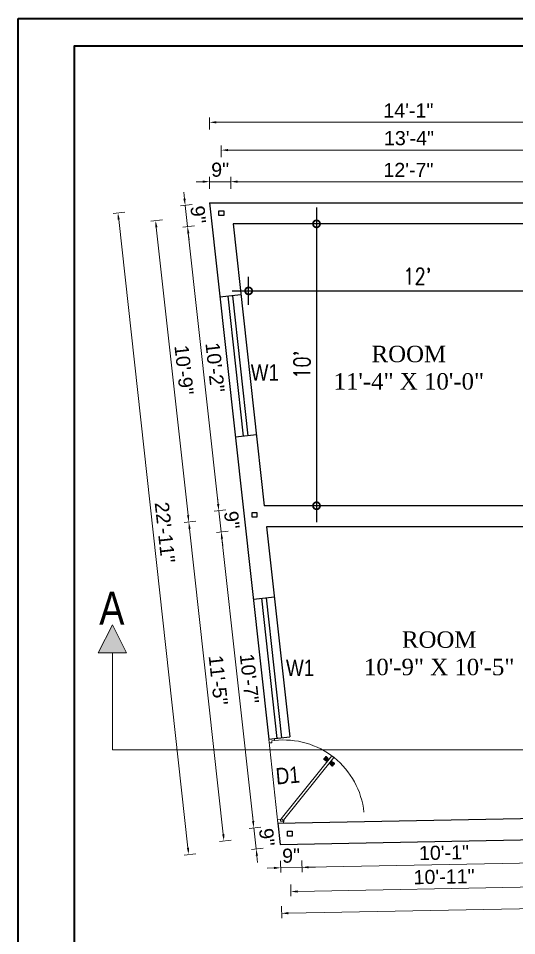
# Model space of a CAD drawing. Header units: inches. Extents: x 392906 to 410488, y -52747 to -40742.
# Drawn here: x 398538.1 to 398750.4, y -52386.6 to -51996.1 of the extents above; entities that cross this region are included whole.
import ezdxf

# ---------------------------------------------------------------- set-up
doc = ezdxf.new("R2010")
doc.units = ezdxf.units.IN
doc.header["$LTSCALE"] = 2
doc.header["$MEASUREMENT"] = 0
doc.header["$PDMODE"] = 34
doc.layers.get('0').update_dxf_attribs({"linetype": 'CONTINUOUS'})
doc.layers.get('DEFPOINTS').update_dxf_attribs({"color": 141, "linetype": 'CONTINUOUS'})
for name, color, linetype, lineweight in [('DOOR & WIN', 1, 'CONTINUOUS', 25), ('PUERTAS', 7, 'CONTINUOUS', 9), ('steps', 253, 'CONTINUOUS', 20)]:
    doc.layers.add(name, color=color, linetype=linetype, lineweight=lineweight)
doc.layers.add('Normal Wall', color=7, linetype='CONTINUOUS', lineweight=35, true_color=0xffaf89)
doc.styles.add('Lettring Text', font='arial.ttf')
doc.styles.add('ROMANS', font='Romans.shx', dxfattribs={"width": 0.8})
doc.styles.get("Standard").update_dxf_attribs({"font": 'ARIALN.TTF'})
doc.dimstyles.new('8 SCALE', dxfattribs={"dimscale": 0, "dimtxt": 7, "dimasz": 6, "dimexe": 6, "dimexo": 2, "dimgap": 2, "dimtad": 1, "dimdec": 0, "dimzin": 0, "dimdsep": 46, "dimlunit": 4, "dimtxsty": 'ROMANS', "dimblk": 'DOTSMALL', "dimcen": 0, "dimdle": 7, "dimclrd": 8, "dimclre": 8, "dimclrt": 3, "dimadec": 0, "dimazin": 0, "dimtfac": 1, "dimtdec": 0, "dimtofl": 0, "dimtmove": 2, "dimatfit": 3, "dimfxl": 6, "dimfxlon": 1, "dimtolj": 1, "dimtzin": 0, "dimarcsym": 0})
doc.dimstyles.new('Copy of Standard', dxfattribs={"dimtxt": 6, "dimasz": 2.875, "dimexe": 2, "dimexo": 4, "dimgap": 2, "dimtad": 1, "dimdec": 0, "dimrnd": 1, "dimzin": 0, "dimdsep": 46, "dimlunit": 4, "dimtxsty": 'Lettring Text', "dimcen": 0.1, "dimclrd": 7, "dimclre": 7, "dimclrt": 7, "dimazin": 0, "dimtfac": 0.645, "dimtdec": 0, "dimtmove": 1, "dimatfit": 0, "dimfxl": 3, "dimfxlon": 1, "dimtfillclr": 256, "dimtolj": 1, "dimtzin": 0, "dimlwd": -1, "dimlwe": -1, "dimarcsym": 2})

# ---------------------------------------------------------------- blocks, each defined once
blk = doc.blocks.new('3ft')
at = {"layer": 'PUERTAS', "color": 6}
for p, q in [((1.01, 2.52), (25.23, 26.74)), ((26.05, 25.92), (1.77, 1.64)), ((26.05, 25.92), (25.23, 26.74)), ((0, 2.4), (0, 0)), ((0.72, 2.4), (0, 2.4)), ((1.6, 0), (0, 0)), ((0.72, 1.52), (0.72, 2.44)), ((0.8, 1.52), (0.72, 1.52)), ((0.8, 1.52), (0.8, 2.41)), ((0.8, 1.2), (0.8, 1.52)), ((1.6, 1.2), (0.8, 1.2)), ((1.57, 1.84), (0.94, 2.47)), ((1.63, 1.89), (0.97, 2.55)), ((1.63, 1.89), (1.57, 1.84)), ((1.77, 1.64), (1.57, 1.84)), ((1.6, 0), (1.6, 1.2)), ((34.4, 0), (34.4, 1.2)), ((34.4, 1.2), (35.2, 1.2)), ((34.4, 0), (36, 0)), ((35.2, 1.2), (35.2, 2.4)), ((35.2, 2.4), (36, 2.4)), ((36, 0), (36, 2.4))]:
    blk.add_line(p, q, dxfattribs=at)
at = {"layer": 'PUERTAS', "color": 8}
for p, q in [((22.57, 24.94), (21.65, 25.68)), ((22.63, 24.99), (21.69, 25.75)), ((22.74, 25.1), (21.84, 25.9)), ((22.13, 26.28), (21.98, 26.13)), ((22.88, 25.24), (22.01, 26.06)), ((22.13, 26.28), (22.27, 26.42)), ((22.29, 26.41), (22.27, 26.42)), ((23.16, 25.52), (22.34, 26.39)), ((23.3, 25.66), (22.5, 26.56)), ((23.41, 25.77), (22.65, 26.71)), ((22.69, 24.32), (23.02, 24.83)), ((23.46, 25.83), (22.72, 26.75)), ((22.95, 24.96), (22.84, 25.07)), ((22.98, 24.99), (22.86, 25.1)), ((23.03, 25.04), (22.91, 25.15)), ((22.91, 24.53), (23.1, 24.91)), ((23.11, 25.12), (22.99, 25.23)), ((23.13, 24.76), (23.18, 24.99)), ((23.28, 25.3), (23.17, 25.41)), ((23.36, 25.37), (23.25, 25.49)), ((23.31, 24.94), (23.28, 25.08)), ((23.41, 25.43), (23.3, 25.54)), ((23.46, 25.09), (23.32, 25.13)), ((23.44, 25.45), (23.33, 25.56)), ((23.64, 25.27), (23.41, 25.22)), ((23.87, 25.49), (23.49, 25.3)), ((24.08, 25.71), (23.57, 25.38)), ((23.63, 23.38), (24.14, 23.72)), ((23.84, 23.6), (24.22, 23.79)), ((24.07, 23.82), (24.3, 23.88)), ((24.25, 24), (24.39, 23.97)), ((24.27, 23.64), (24.38, 23.53)), ((24.3, 23.67), (24.41, 23.56)), ((24.35, 23.72), (24.46, 23.61)), ((24.4, 24.15), (24.43, 24.01)), ((24.41, 23.43), (25.2, 22.53)), ((24.43, 23.8), (24.54, 23.69)), ((24.58, 24.33), (24.52, 24.1)), ((24.55, 23.57), (25.37, 22.7)), ((24.6, 23.97), (24.72, 23.86)), ((24.8, 24.56), (24.61, 24.18)), ((25.02, 24.77), (24.68, 24.26)), ((24.68, 24.05), (24.79, 23.94)), ((24.73, 24.1), (24.85, 23.99)), ((24.76, 24.13), (24.87, 24.02)), ((24.83, 23.85), (25.7, 23.03)), ((24.97, 23.99), (25.87, 23.2)), ((25.08, 24.1), (26.02, 23.34)), ((25.14, 24.15), (26.06, 23.41)), ((24.25, 23.26), (24.99, 22.34)), ((24.3, 23.32), (25.06, 22.38)), ((25.58, 22.82), (25.43, 22.67)), ((25.58, 22.82), (25.73, 22.97)), ((25.72, 22.98), (25.73, 22.97)), ((0, 0), (36, 0))]:
    blk.add_line(p, q, dxfattribs=at)
at = {"layer": 'PUERTAS', "color": 1}
for p, q in [((21.67, 25.73), (22.17, 26.23)), ((22.49, 24.95), (21.67, 25.61)), ((21.7, 25.82), (22.14, 26.26)), ((21.73, 25.79), (21.7, 25.82)), ((22.58, 26.7), (22.14, 26.26)), ((22.67, 26.73), (22.17, 26.23)), ((22.61, 26.67), (22.58, 26.7)), ((22.6, 24.96), (23.02, 25.38)), ((22.61, 24.25), (22.92, 24.72)), ((22.62, 24.13), (22.61, 24.14)), ((22.7, 25.07), (22.71, 25.06)), ((23.45, 25.91), (22.79, 26.73)), ((22.82, 25.06), (23.08, 25.32)), ((22.94, 24.95), (22.83, 25.07)), ((22.92, 24.72), (22.92, 24.72)), ((22.93, 24.94), (23.19, 25.21)), ((22.93, 24.84), (22.93, 24.83)), ((23.44, 25.81), (23.02, 25.38)), ((23.34, 25.58), (23.08, 25.32)), ((23.46, 25.47), (23.19, 25.21)), ((23.33, 25.7), (23.34, 25.69)), ((23.45, 25.46), (23.33, 25.57)), ((23.56, 23.3), (24.03, 23.61)), ((23.57, 25.47), (23.57, 25.47)), ((24.15, 25.79), (23.68, 25.48)), ((23.68, 25.48), (23.68, 25.48)), ((24.03, 23.61), (24.03, 23.62)), ((24.14, 23.62), (24.14, 23.62)), ((24.25, 23.62), (24.51, 23.89)), ((24.27, 25.78), (24.26, 25.79)), ((24.26, 23.29), (24.69, 23.71)), ((24.26, 23.63), (24.37, 23.52)), ((24.37, 23.52), (24.63, 23.77)), ((24.78, 24.15), (24.51, 23.89)), ((24.89, 24.03), (24.63, 23.77)), ((25.11, 24.14), (24.69, 23.71)), ((24.77, 24.14), (24.88, 24.03)), ((24.79, 24.38), (24.78, 24.37)), ((24.78, 24.26), (24.78, 24.26)), ((25.1, 24.84), (24.79, 24.38)), ((25, 24.03), (25, 24.03)), ((25.09, 24.96), (25.1, 24.95)), ((25.22, 24.14), (26.03, 23.48)), ((23.44, 23.31), (23.45, 23.3)), ((24.26, 23.18), (24.92, 22.37)), ((24.37, 23.4), (24.37, 23.4)), ((25.04, 22.36), (25.54, 22.86)), ((25.1, 22.42), (25.13, 22.39)), ((25.13, 22.39), (25.57, 22.83)), ((26.04, 23.37), (25.54, 22.86)), ((26.01, 23.27), (25.57, 22.83)), ((25.98, 23.3), (26.01, 23.27))]:
    blk.add_line(p, q, dxfattribs=at)
at = {"layer": 'PUERTAS', "color": 2}
for p, q in [((21.99, 26.11), (21.98, 26.13)), ((25.42, 22.68), (25.43, 22.67))]:
    blk.add_line(p, q, dxfattribs=at)
at = {"layer": 'PUERTAS', "color": 6}
for radius in [0.155, 0.0752]:
    blk.add_circle((0.82, 2.56), radius, dxfattribs=at)
blk.add_arc((0.82, 2.56), 34.38, 359.7285, 90.0333, dxfattribs=at)
at = {"layer": 'PUERTAS', "color": 1}
for centre, start, end in [((22.54, 25.01), 231.0764, 315), ((22.67, 24.2), 135, 225), ((22.73, 26.68), 38.9236, 135), ((22.77, 25.12), 225, 315), ((22.99, 24.89), 135, 219.7428), ((22.87, 24.78), 315, 39.7428), ((23.28, 25.63), 315, 45), ((23.39, 25.86), 315, 38.9236), ((23.51, 25.41), 50.2572, 135), ((23.62, 25.53), 230.2572, 315), ((24.09, 23.56), 50.2572, 135), ((24.2, 23.68), 230.2572, 315), ((24.2, 25.73), 45, 135), ((24.42, 23.46), 135, 225), ((24.84, 24.31), 135, 219.7428), ((24.72, 24.21), 315, 39.7428), ((24.94, 23.98), 45, 135), ((25.04, 24.89), 315, 45), ((25.17, 24.08), 51.0764, 135), ((25.98, 23.42), 315, 51.0764), ((23.51, 23.36), 225, 315), ((24.32, 23.23), 135, 218.9236), ((24.98, 22.42), 218.9236, 315)]:
    blk.add_arc(centre, 0.08, start, end, dxfattribs=at)
blk = doc.blocks.new('*U199')
at = {"color": 3, "xscale": -1}
blk.add_blockref('3ft', (42, 0), dxfattribs=at)
blk = doc.blocks.new('*D1291')
at = {"layer": 'DEFPOINTS', "color": 0, "ltscale": 0.5, "transparency": 16777216}
for p in [(398619.55, -52074.62), (398610.18, -52084.76), (398620.55, -52083.62)]:
    blk.add_point(p, dxfattribs=at)
at = {"layer": 'steps', "color": 7, "ltscale": 0.5, "transparency": 16777216}
for p, q in [((398608.87, -52072.91), (398608.56, -52070.05)), ((398612.17, -52075.43), (398607.2, -52075.98)), ((398609.19, -52075.76), (398610.18, -52084.76)), ((398613.16, -52084.43), (398608.19, -52084.98)), ((398610.5, -52087.62), (398610.81, -52090.48))]:
    blk.add_line(p, q, dxfattribs=at)
for points in [[(398609.35, -52072.85), (398608.4, -52072.96), (398609.19, -52075.76)], [(398610.97, -52087.57), (398610.02, -52087.67), (398610.18, -52084.76)]]:
    blk.add_solid(points, dxfattribs=at)
at = {"layer": 'steps', "color": 7, "ltscale": 0.5, "transparency": 16777216, "insert": (398614.72, -52079.71), "char_height": 6, "attachment_point": 5, "rotation": 276.296, "style": 'Lettring Text'}
blk.add_mtext('\\A1;9"', dxfattribs=at)
blk = doc.blocks.new('*D1292')
at = {"layer": 'DEFPOINTS', "color": 0, "ltscale": 0.5, "transparency": 16777216}
for p in [(398620.55, -52083.62), (398642.84, -52203.62), (398623.53, -52205.75)]:
    blk.add_point(p, dxfattribs=at)
at = {"layer": 'steps', "color": 7, "ltscale": 0.5, "transparency": 16777216}
for p, q in [((398613.16, -52084.43), (398608.19, -52084.98)), ((398610.5, -52087.62), (398623.22, -52202.89)), ((398626.51, -52205.42), (398621.54, -52205.97))]:
    blk.add_line(p, q, dxfattribs=at)
for points in [[(398610.97, -52087.57), (398610.02, -52087.67), (398610.18, -52084.76)], [(398623.69, -52202.84), (398622.74, -52202.94), (398623.53, -52205.75)]]:
    blk.add_solid(points, dxfattribs=at)
at = {"layer": 'steps', "color": 7, "ltscale": 0.5, "transparency": 16777216, "insert": (398621.89, -52144.7), "char_height": 6, "attachment_point": 5, "rotation": 276.296, "style": 'Lettring Text'}
blk.add_mtext('\\A1;10\'-2"', dxfattribs=at)
blk = doc.blocks.new('*D1293')
at = {"layer": 'DEFPOINTS', "color": 0, "ltscale": 0.5, "transparency": 16777216}
for p in [(398642.84, -52203.62), (398624.52, -52214.75), (398643.83, -52212.62)]:
    blk.add_point(p, dxfattribs=at)
at = {"layer": 'steps', "color": 7, "ltscale": 0.5, "transparency": 16777216}
for p, q in [((398623.22, -52202.89), (398622.9, -52200.03)), ((398626.51, -52205.42), (398621.54, -52205.97)), ((398623.53, -52205.75), (398624.52, -52214.75)), ((398627.51, -52214.42), (398622.54, -52214.97)), ((398624.84, -52217.61), (398625.15, -52220.47))]:
    blk.add_line(p, q, dxfattribs=at)
for points in [[(398623.69, -52202.84), (398622.74, -52202.94), (398623.53, -52205.75)], [(398625.32, -52217.56), (398624.36, -52217.66), (398624.52, -52214.75)]]:
    blk.add_solid(points, dxfattribs=at)
at = {"layer": 'steps', "color": 7, "ltscale": 0.5, "transparency": 16777216, "insert": (398629.06, -52209.69), "char_height": 6, "attachment_point": 5, "rotation": 276.296, "style": 'Lettring Text'}
blk.add_mtext('\\A1;9"', dxfattribs=at)
blk = doc.blocks.new('*D1294')
at = {"layer": 'DEFPOINTS', "color": 0, "ltscale": 0.5, "transparency": 16777216}
for p in [(398643.83, -52212.62), (398657.74, -52338.63), (398638.43, -52340.76)]:
    blk.add_point(p, dxfattribs=at)
at = {"layer": 'steps', "color": 7, "ltscale": 0.5, "transparency": 16777216}
for p, q in [((398627.51, -52214.42), (398622.54, -52214.97)), ((398624.84, -52217.61), (398638.11, -52337.9)), ((398641.41, -52340.43), (398636.44, -52340.98))]:
    blk.add_line(p, q, dxfattribs=at)
for points in [[(398625.32, -52217.56), (398624.36, -52217.66), (398624.52, -52214.75)], [(398638.59, -52337.85), (398637.64, -52337.96), (398638.43, -52340.76)]]:
    blk.add_solid(points, dxfattribs=at)
at = {"layer": 'steps', "color": 7, "ltscale": 0.5, "transparency": 16777216, "insert": (398636.51, -52277.2), "char_height": 6, "attachment_point": 5, "rotation": 276.296, "style": 'Lettring Text'}
blk.add_mtext('\\A1;10\'-7"', dxfattribs=at)
blk = doc.blocks.new('*D1295')
at = {"layer": 'DEFPOINTS', "color": 0, "ltscale": 0.5, "transparency": 16777216}
for p in [(398657.74, -52338.63), (398658.73, -52347.61), (398639.42, -52349.74)]:
    blk.add_point(p, dxfattribs=at)
at = {"layer": 'steps', "color": 7, "ltscale": 0.5, "transparency": 16777216}
for p, q in [((398638.11, -52337.9), (398637.8, -52335.05)), ((398641.41, -52340.43), (398636.44, -52340.98)), ((398638.43, -52340.76), (398639.42, -52349.74)), ((398642.4, -52349.41), (398637.43, -52349.96)), ((398639.73, -52352.6), (398640.05, -52355.46))]:
    blk.add_line(p, q, dxfattribs=at)
for points in [[(398638.59, -52337.85), (398637.64, -52337.96), (398638.43, -52340.76)], [(398640.21, -52352.55), (398639.26, -52352.65), (398639.42, -52349.74)]]:
    blk.add_solid(points, dxfattribs=at)
at = {"layer": 'steps', "color": 7, "ltscale": 0.5, "transparency": 16777216, "insert": (398643.96, -52344.7), "char_height": 6, "attachment_point": 5, "rotation": 276.296, "style": 'Lettring Text'}
blk.add_mtext('\\A1;9"', dxfattribs=at)
blk = doc.blocks.new('*D1269')
at = {"layer": 'DEFPOINTS', "color": 0, "ltscale": 0.5, "transparency": 16777216}
for p in [(398624.58, -52079.12), (398638.74, -52207.44), (398610.73, -52210.53)]:
    blk.add_point(p, dxfattribs=at)
at = {"layer": 'steps', "color": 7, "ltscale": 0.5, "transparency": 16777216}
for p, q in [((398599.56, -52081.88), (398594.59, -52082.43)), ((398596.89, -52085.07), (398610.42, -52207.67)), ((398613.72, -52210.2), (398608.75, -52210.75))]:
    blk.add_line(p, q, dxfattribs=at)
for points in [[(398597.37, -52085.01), (398596.42, -52085.12), (398596.58, -52082.21)], [(398610.89, -52207.62), (398609.94, -52207.73), (398610.73, -52210.53)]]:
    blk.add_solid(points, dxfattribs=at)
at = {"layer": 'steps', "color": 7, "ltscale": 0.5, "transparency": 16777216, "insert": (398608.69, -52145.81), "char_height": 6, "attachment_point": 5, "rotation": 276.296, "style": 'Lettring Text'}
blk.add_mtext('\\A1;10\'-9"', dxfattribs=at)
blk = doc.blocks.new('*D1270')
at = {"layer": 'DEFPOINTS', "color": 0, "ltscale": 0.5, "transparency": 16777216}
for p in [(398638.74, -52207.44), (398653.72, -52343.21), (398625.71, -52346.3)]:
    blk.add_point(p, dxfattribs=at)
at = {"layer": 'steps', "color": 7, "ltscale": 0.5, "transparency": 16777216}
for p, q in [((398613.72, -52210.2), (398608.75, -52210.75)), ((398611.05, -52213.39), (398625.4, -52343.44)), ((398628.7, -52345.97), (398623.73, -52346.52))]:
    blk.add_line(p, q, dxfattribs=at)
for points in [[(398611.53, -52213.34), (398610.57, -52213.44), (398610.73, -52210.53)], [(398625.87, -52343.39), (398624.92, -52343.49), (398625.71, -52346.3)]]:
    blk.add_solid(points, dxfattribs=at)
at = {"layer": 'steps', "color": 7, "ltscale": 0.5, "transparency": 16777216, "insert": (398623.26, -52277.86), "char_height": 6, "attachment_point": 5, "rotation": 276.296, "style": 'Lettring Text'}
blk.add_mtext('\\A1;11\'-5"', dxfattribs=at)
blk = doc.blocks.new('*D1271')
at = {"layer": 'DEFPOINTS', "color": 0, "ltscale": 0.5, "transparency": 16777216}
for p in [(398619.55, -52074.62), (398649.69, -52347.79), (398610.67, -52352.09)]:
    blk.add_point(p, dxfattribs=at)
at = {"layer": 'steps', "color": 7, "ltscale": 0.5, "transparency": 16777216}
for p, q in [((398583.51, -52078.6), (398578.54, -52079.14)), ((398580.85, -52081.78), (398610.35, -52349.24)), ((398613.65, -52351.76), (398608.68, -52352.31))]:
    blk.add_line(p, q, dxfattribs=at)
for points in [[(398581.32, -52081.73), (398580.37, -52081.84), (398580.53, -52078.92)], [(398610.83, -52349.18), (398609.88, -52349.29), (398610.67, -52352.09)]]:
    blk.add_solid(points, dxfattribs=at)
at = {"layer": 'steps', "color": 7, "ltscale": 0.5, "transparency": 16777216, "insert": (398600.58, -52214.96), "char_height": 6, "attachment_point": 5, "rotation": 276.296, "style": 'Lettring Text'}
blk.add_mtext('\\A1;22\'-11"', dxfattribs=at)
blk = doc.blocks.new('*D1272')
at = {"layer": 'DEFPOINTS', "color": 0, "ltscale": 0.5, "transparency": 16777216}
for p in [(398649.69, -52347.79), (398658.73, -52347.61), (398658.92, -52357.57)]:
    blk.add_point(p, dxfattribs=at)
at = {"layer": 'steps', "color": 7, "ltscale": 0.5, "transparency": 16777216}
for p, q in [((398649.83, -52354.75), (398649.93, -52359.75)), ((398658.86, -52354.57), (398658.96, -52359.57)), ((398647.01, -52357.8), (398644.14, -52357.86)), ((398649.89, -52357.75), (398658.92, -52357.57)), ((398661.8, -52357.51), (398664.67, -52357.46))]:
    blk.add_line(p, q, dxfattribs=at)
for points in [[(398647, -52357.32), (398647.02, -52358.28), (398649.89, -52357.75)], [(398661.79, -52357.04), (398661.81, -52357.99), (398658.92, -52357.57)]]:
    blk.add_solid(points, dxfattribs=at)
at = {"layer": 'steps', "color": 7, "ltscale": 0.5, "transparency": 16777216, "insert": (398654.31, -52352.6), "char_height": 6, "attachment_point": 5, "rotation": 1.1097, "style": 'Lettring Text'}
blk.add_mtext('\\A1;9"', dxfattribs=at)
blk = doc.blocks.new('*D1285')
at = {"layer": 'DEFPOINTS', "color": 0, "ltscale": 0.5, "transparency": 16777216}
for p in [(398658.73, -52347.61), (398779.94, -52345.27), (398780.13, -52355.22)]:
    blk.add_point(p, dxfattribs=at)
at = {"layer": 'steps', "color": 7, "ltscale": 0.5, "transparency": 16777216}
for p, q in [((398780.07, -52352.22), (398780.17, -52357.22)), ((398658.86, -52354.57), (398658.96, -52359.57)), ((398661.8, -52357.51), (398777.26, -52355.28))]:
    blk.add_line(p, q, dxfattribs=at)
for points in [[(398777.25, -52354.8), (398777.27, -52355.76), (398780.13, -52355.22)], [(398661.79, -52357.04), (398661.81, -52357.99), (398658.92, -52357.57)]]:
    blk.add_solid(points, dxfattribs=at)
at = {"layer": 'steps', "color": 7, "ltscale": 0.5, "transparency": 16777216, "insert": (398719.43, -52351.33), "char_height": 6, "attachment_point": 5, "rotation": 1.1097, "style": 'Lettring Text'}
blk.add_mtext('\\A1;10\'-1"', dxfattribs=at)
blk = doc.blocks.new('*D1301')
at = {"layer": 'DEFPOINTS', "color": 0, "ltscale": 0.5, "transparency": 16777216}
for p in [(398653.72, -52343.21), (398784.44, -52340.68), (398784.92, -52365.36)]:
    blk.add_point(p, dxfattribs=at)
at = {"layer": 'steps', "color": 7, "ltscale": 0.5, "transparency": 16777216}
for p, q in [((398784.86, -52362.36), (398784.95, -52367.36)), ((398654.14, -52364.89), (398654.23, -52369.89)), ((398657.07, -52367.84), (398782.04, -52365.41))]:
    blk.add_line(p, q, dxfattribs=at)
for points in [[(398657.06, -52367.36), (398657.08, -52368.31), (398654.19, -52367.89)], [(398782.03, -52364.94), (398782.05, -52365.89), (398784.92, -52365.36)]]:
    blk.add_solid(points, dxfattribs=at)
at = {"layer": 'steps', "color": 7, "ltscale": 0.5, "transparency": 16777216, "insert": (398719.46, -52361.56), "char_height": 6, "attachment_point": 5, "rotation": 1.1097, "style": 'Lettring Text'}
blk.add_mtext('\\A1;10\'-11"', dxfattribs=at)
blk = doc.blocks.new('*D1304')
at = {"layer": 'DEFPOINTS', "color": 0, "ltscale": 0.5, "transparency": 16777216}
for p in [(399010.94, -52340.79), (398649.69, -52347.79), (399011.51, -52370.13)]:
    blk.add_point(p, dxfattribs=at)
at = {"layer": 'steps', "color": 7, "ltscale": 0.5, "transparency": 16777216}
for p, q in [((399011.45, -52367.13), (399011.55, -52372.13)), ((398653.14, -52377.07), (399008.63, -52370.19)), ((398650.2, -52374.13), (398650.3, -52379.13))]:
    blk.add_line(p, q, dxfattribs=at)
for points in [[(399008.62, -52369.71), (399008.64, -52370.67), (399011.51, -52370.13)], [(398653.13, -52376.59), (398653.15, -52377.55), (398650.26, -52377.13)]]:
    blk.add_solid(points, dxfattribs=at)
at = {"layer": 'steps', "color": 7, "ltscale": 0.5, "transparency": 16777216, "insert": (398830.79, -52368.57), "char_height": 6, "attachment_point": 5, "rotation": 1.1097, "style": 'Lettring Text'}
blk.add_mtext('\\A1;30\'-1"', dxfattribs=at)
blk = doc.blocks.new('*D1263')
at = {"layer": 'DEFPOINTS', "color": 0, "ltscale": 0.5, "transparency": 16777216}
for p in [(398628.61, -52065.65), (398619.55, -52074.62), (398628.61, -52074.62)]:
    blk.add_point(p, dxfattribs=at)
at = {"layer": 'steps', "color": 7, "ltscale": 0.5, "transparency": 16777216}
for p, q in [((398616.68, -52065.65), (398613.8, -52065.65)), ((398619.55, -52068.65), (398619.55, -52063.65)), ((398619.55, -52065.65), (398628.61, -52065.65)), ((398628.61, -52068.65), (398628.61, -52063.65)), ((398631.48, -52065.65), (398634.36, -52065.65))]:
    blk.add_line(p, q, dxfattribs=at)
for points in [[(398616.68, -52065.17), (398616.68, -52066.13), (398619.55, -52065.65)], [(398631.48, -52065.17), (398631.48, -52066.13), (398628.61, -52065.65)]]:
    blk.add_solid(points, dxfattribs=at)
at = {"layer": 'steps', "color": 7, "ltscale": 0.5, "transparency": 16777216, "insert": (398624.08, -52060.59), "char_height": 6, "attachment_point": 5, "style": 'Lettring Text'}
blk.add_mtext('\\A1;9"', dxfattribs=at)
blk = doc.blocks.new('*D1264')
at = {"layer": 'DEFPOINTS', "color": 0, "ltscale": 0.5, "transparency": 16777216}
for p in [(398779.94, -52065.65), (398628.61, -52074.62), (398779.94, -52074.62)]:
    blk.add_point(p, dxfattribs=at)
at = {"layer": 'steps', "color": 7, "ltscale": 0.5, "transparency": 16777216}
for p, q in [((398628.61, -52068.65), (398628.61, -52063.65)), ((398631.48, -52065.65), (398777.06, -52065.65)), ((398779.94, -52068.65), (398779.94, -52063.65))]:
    blk.add_line(p, q, dxfattribs=at)
for points in [[(398631.48, -52065.17), (398631.48, -52066.13), (398628.61, -52065.65)], [(398777.06, -52065.17), (398777.06, -52066.13), (398779.94, -52065.65)]]:
    blk.add_solid(points, dxfattribs=at)
at = {"layer": 'steps', "color": 7, "ltscale": 0.5, "transparency": 16777216, "insert": (398704.27, -52060.64), "char_height": 6, "attachment_point": 5, "style": 'Lettring Text'}
blk.add_mtext('\\A1;12\'-7"', dxfattribs=at)
blk = doc.blocks.new('*D1279')
at = {"layer": 'DEFPOINTS', "color": 0, "ltscale": 0.5, "transparency": 16777216}
for p in [(398784.44, -52052.22), (398624.58, -52079.12), (398784.44, -52079.12)]:
    blk.add_point(p, dxfattribs=at)
at = {"layer": 'steps', "color": 7, "ltscale": 0.5, "transparency": 16777216}
for p, q in [((398624.58, -52055.22), (398624.58, -52050.22)), ((398784.44, -52055.22), (398784.44, -52050.22)), ((398627.45, -52052.22), (398781.56, -52052.22))]:
    blk.add_line(p, q, dxfattribs=at)
for points in [[(398627.45, -52051.74), (398627.45, -52052.7), (398624.58, -52052.22)], [(398781.56, -52051.74), (398781.56, -52052.7), (398784.44, -52052.22)]]:
    blk.add_solid(points, dxfattribs=at)
at = {"layer": 'steps', "color": 7, "ltscale": 0.5, "transparency": 16777216, "insert": (398704.51, -52047.16), "char_height": 6, "attachment_point": 5, "style": 'Lettring Text'}
blk.add_mtext('\\A1;13\'-4"', dxfattribs=at)
blk = doc.blocks.new('*D1282')
at = {"layer": 'DEFPOINTS', "color": 0, "ltscale": 0.5, "transparency": 16777216}
for p in [(398788.94, -52040.38), (398619.55, -52074.62), (398788.94, -52074.62)]:
    blk.add_point(p, dxfattribs=at)
at = {"layer": 'steps', "color": 7, "ltscale": 0.5, "transparency": 16777216}
for p, q in [((398619.55, -52043.38), (398619.55, -52038.38)), ((398788.94, -52043.38), (398788.94, -52038.38)), ((398622.43, -52040.38), (398786.06, -52040.38))]:
    blk.add_line(p, q, dxfattribs=at)
for points in [[(398622.43, -52039.9), (398622.43, -52040.86), (398619.55, -52040.38)], [(398786.06, -52039.9), (398786.06, -52040.86), (398788.94, -52040.38)]]:
    blk.add_solid(points, dxfattribs=at)
at = {"layer": 'steps', "color": 7, "ltscale": 0.5, "transparency": 16777216, "insert": (398704.25, -52035.37), "char_height": 6, "attachment_point": 5, "style": 'Lettring Text'}
blk.add_mtext('\\A1;14\'-1"', dxfattribs=at)
blk = doc.blocks.new('_DOTSMALL')
at = {"color": 0, "linetype": 'ByBlock', "const_width": 0.5}
blk.add_lwpolyline([(-0.0625, 0, 1), (0.0625, 0, 1)], format="xyb", close=True, dxfattribs=at)
blk = doc.blocks.new('*D1283')
at = {"color": 8, "lineweight": -2, "ltscale": 0.5, "transparency": 16777216}
for p, q in [((398665.13, -52076.62), (398665.13, -52210.62)), ((398671.13, -52083.62), (398659.13, -52083.62)), ((398671.13, -52203.62), (398659.13, -52203.62))]:
    blk.add_line(p, q, dxfattribs=at)
at = {"layer": 'DEFPOINTS', "color": 0, "ltscale": 0.5, "transparency": 16777216}
for p in [(398704.77, -52083.62), (398665.13, -52203.62), (398704.77, -52203.62)]:
    blk.add_point(p, dxfattribs=at)
at = {"color": 8, "lineweight": -2, "ltscale": 0.5, "transparency": 16777216, "xscale": 6, "yscale": 6, "zscale": 6}
for p, rotation in [((398665.13, -52083.62), 90), ((398665.13, -52203.62), 270)]:
    blk.add_blockref('_DOTSMALL', p, dxfattribs=dict(at, rotation=rotation))
at = {"color": 3, "ltscale": 0.5, "transparency": 16777216, "insert": (398658.96, -52143.62), "char_height": 7, "attachment_point": 5, "rotation": 90, "style": 'ROMANS'}
blk.add_mtext("\\A1;10'", dxfattribs=at)
blk = doc.blocks.new('*D1284')
at = {"color": 8, "lineweight": -2, "ltscale": 0.5, "transparency": 16777216}
for p, q in [((398636.22, -52118.14), (398636.22, -52106.14)), ((398779.94, -52118.14), (398779.94, -52106.14)), ((398629.22, -52112.14), (398786.94, -52112.14))]:
    blk.add_line(p, q, dxfattribs=at)
at = {"layer": 'DEFPOINTS', "color": 0, "ltscale": 0.5, "transparency": 16777216}
for p in [(398779.94, -52112.14), (398636.22, -52143.62), (398779.94, -52143.62)]:
    blk.add_point(p, dxfattribs=at)
at = {"color": 8, "lineweight": -2, "ltscale": 0.5, "transparency": 16777216, "xscale": 6, "yscale": 6, "zscale": 6, "rotation": 180}
blk.add_blockref('_DOTSMALL', (398636.22, -52112.14), dxfattribs=at)
at = {"color": 8, "lineweight": -2, "ltscale": 0.5, "transparency": 16777216, "xscale": 6, "yscale": 6, "zscale": 6}
blk.add_blockref('_DOTSMALL', (398779.94, -52112.14), dxfattribs=at)
at = {"color": 3, "ltscale": 0.5, "transparency": 16777216, "insert": (398708.08, -52105.97), "char_height": 7, "attachment_point": 5, "style": 'ROMANS'}
blk.add_mtext("\\A1;12'", dxfattribs=at)

msp = doc.modelspace()

# ---------------------------------------------------------------- hatches: boundary and pattern name
at = {"linetype": 'ByBlock', "lineweight": 5}
msp.add_hatch(color=7, dxfattribs=at).paths.add_polyline_path([(398578.17, -52254.29), (398584.17, -52266.29), (398572.17, -52266.29)])

# ---------------------------------------------------------------- linework, layer by layer
at = {"ltscale": 0.5}
for p, q in [((398619.55, -52074.62), (398644.75, -52303.02)), ((398619.55, -52074.62), (398788.94, -52074.62)), ((398779.94, -52083.62), (398629.6, -52083.62)), ((398629.6, -52083.62), (398642.84, -52203.62)), ((398632.93, -52113.8), (398623.99, -52114.79)), ((398634.05, -52174.04), (398627.47, -52114.4)), ((398636.03, -52173.82), (398629.45, -52114.18)), ((398639.51, -52173.44), (398630.57, -52174.43)), ((398788.94, -52203.62), (398642.84, -52203.62)), ((398788.94, -52212.62), (398643.83, -52212.62)), ((398643.83, -52212.62), (398653.7, -52302.04)), ((398638.22, -52243.38), (398647.17, -52242.4)), ((398641.7, -52243), (398648.23, -52302.64)), ((398643.69, -52242.78), (398650.22, -52302.42)), ((398644.75, -52303.02), (398653.7, -52302.04)), ((398648.7, -52338.81), (398779.94, -52336.26)), ((398648.7, -52338.81), (398649.69, -52347.79)), ((398649.69, -52347.79), (399010.94, -52340.79))]:
    msp.add_line(p, q, dxfattribs=at)
at = {"color": 7, "linetype": 'ByBlock', "lineweight": 5}
for p, q in [((398578.17, -52254.29), (398572.17, -52266.29)), ((398584.17, -52266.29), (398578.17, -52254.29)), ((398584.17, -52266.29), (398572.17, -52266.29)), ((398578.17, -52307.46), (398578.17, -52266.29)), ((399072.49, -52307.46), (398578.17, -52307.46))]:
    msp.add_line(p, q, dxfattribs=at)
at = {"ltscale": 0.5}
for points in [[(398623.58, -52078.12), (398625.58, -52078.12), (398625.58, -52080.12), (398623.58, -52080.12)], [(398637.74, -52206.44), (398639.74, -52206.44), (398639.74, -52208.44), (398637.74, -52208.44)], [(398652.72, -52342.21), (398654.72, -52342.21), (398654.72, -52344.21), (398652.72, -52344.21)]]:
    msp.add_lwpolyline(points, close=True, dxfattribs=at)
at = {"layer": 'Normal Wall'}
for points in [[(398538.1, -51996.12), (399596.11, -51996.12), (399596.11, -52746.65), (398538.1, -52746.65)], [(398538.1, -51996.12), (399596.11, -51996.12), (399596.11, -52746.65), (398538.1, -52746.65)], [(399584.2, -52008.03), (398561.92, -52008.03), (398561.92, -52734.74), (399584.2, -52734.74)], [(399584.2, -52008.03), (398561.92, -52008.03), (398561.92, -52734.74), (399584.2, -52734.74)]]:
    msp.add_lwpolyline(points, close=True, dxfattribs=at)

# ---------------------------------------------------------------- block references
at = {"layer": 'DOOR & WIN', "rotation": 276.2497281348776}
msp.add_blockref('*U199', (398644.13, -52297.06), dxfattribs=at)

# ---------------------------------------------------------------- texts
at = {"color": 7, "linetype": 'ByBlock', "lineweight": 5, "insert": (398583.29, -52240.19), "char_height": 14, "width": 26.5803, "attachment_point": 3}
msp.add_mtext('A', dxfattribs=at)
at = {"layer": 'steps', "color": 7, "ltscale": 0.3, "char_height": 7}
for s, insert, width, attachment_point in [('{\\fTimes New Roman|b0|i0|c0|p18;ROOM\\P11\'-4" X 10\'-0"}', (398704.46, -52135.5), 67.6616, 2), ('W1', (398643.11, -52150.36), 18.6213, 8), ('{\\fTimes New Roman|b0|i0|c0|p18;ROOM\\P10\'-9" X 10\'-5"}', (398717.39, -52257.09), 67.6616, 2), ('W1', (398658.13, -52276.16), 18.6213, 8)]:
    msp.add_mtext(s, dxfattribs=dict(at, insert=insert, width=width, attachment_point=attachment_point))
at = {"layer": 'steps', "color": 7, "ltscale": 0.3, "insert": (398653.18, -52321.87), "char_height": 7, "attachment_point": 8, "rotation": 5.0252}
msp.add_mtext_dynamic_manual_height_columns('{\\W1;D1}', width=18.6213, gutter_width=40, heights=[0], dxfattribs=at)

# ---------------------------------------------------------------- dimensions: what is measured, and where the dimension line sits
at = {"ltscale": 0.5}
dim = msp.add_linear_dim(base=(398665.13, -52203.62), p1=(398704.77, -52083.62), p2=(398704.77, -52203.62), angle=90, dimstyle='8 SCALE', override={"dimscale": 1}, dxfattribs=at)
dim.commit()
dim.dimension.update_dxf_attribs({"geometry": '*D1283', "text_midpoint": (398658.96, -52143.62)})
dim = msp.add_linear_dim(base=(398779.94, -52112.14), p1=(398636.22, -52143.62), p2=(398779.94, -52143.62), dimstyle='8 SCALE', override={"dimscale": 1}, dxfattribs=at)
dim.commit()
dim.dimension.update_dxf_attribs({"geometry": '*D1284', "text_midpoint": (398708.08, -52105.97)})
at = {"layer": 'steps', "ltscale": 0.5}
for base, p1, p2, picture, middle in [((398788.94, -52040.38), (398619.55, -52074.62), (398788.94, -52074.62), '*D1282', (398704.25, -52035.37)), ((398784.44, -52052.22), (398624.58, -52079.12), (398784.44, -52079.12), '*D1279', (398704.51, -52047.16)), ((398779.94, -52065.65), (398628.61, -52074.62), (398779.94, -52074.62), '*D1264', (398704.27, -52060.64))]:
    dim = msp.add_linear_dim(base=base, p1=p1, p2=p2, dimstyle='Copy of Standard', dxfattribs=at)
    dim.commit()
    dim.dimension.update_dxf_attribs({"geometry": picture, "text_midpoint": middle})
dim = msp.add_linear_dim(base=(398628.61, -52065.65), p1=(398619.55, -52074.62), p2=(398628.61, -52074.62), dimstyle='Copy of Standard', dxfattribs=at)
dim.commit()
dim.dimension.update_dxf_attribs({"geometry": '*D1263', "text_midpoint": (398624.08, -52065.65), "dimtype": 160})
for base, p1, p2, angle, picture, middle, dimtype in [((398610.18, -52084.76), (398619.55, -52074.62), (398620.55, -52083.62), 276.296, '*D1291', (398609.69, -52080.26), 161), ((398624.52, -52214.75), (398642.84, -52203.62), (398643.83, -52212.62), 96.296, '*D1293', (398624.03, -52210.25), 160), ((398639.42, -52349.74), (398657.74, -52338.63), (398658.73, -52347.61), 96.296, '*D1295', (398638.92, -52345.25), 160), ((398658.92, -52357.57), (398649.69, -52347.79), (398658.73, -52347.61), 1.1097, '*D1272', (398654.4, -52357.66), 161)]:
    dim = msp.add_linear_dim(base=base, p1=p1, p2=p2, angle=angle, dimstyle='Copy of Standard', dxfattribs=at)
    dim.commit()
    dim.dimension.update_dxf_attribs({"geometry": picture, "text_midpoint": middle, "dimtype": dimtype})
for p1, p2, distance, picture, middle in [((398619.55, -52074.62), (398649.69, -52347.79), -39.26, '*D1271', (398600.58, -52214.96)), ((398624.58, -52079.12), (398638.74, -52207.44), -28.17, '*D1269', (398608.69, -52145.81)), ((398649.69, -52347.79), (399010.94, -52340.79), -29.35, '*D1304', (398830.79, -52368.57)), ((398653.72, -52343.21), (398784.44, -52340.68), -24.69, '*D1301', (398719.46, -52361.56))]:
    dim = msp.add_aligned_dim(p1=p1, p2=p2, distance=distance, dimstyle='Copy of Standard', dxfattribs=at)
    dim.commit()
    dim.dimension.update_dxf_attribs({"geometry": picture, "text_midpoint": middle})
for base, p1, p2, angle, picture, middle in [((398623.53, -52205.75), (398620.55, -52083.62), (398642.84, -52203.62), 96.296, '*D1292', (398621.89, -52144.7)), ((398625.71, -52346.3), (398638.74, -52207.44), (398653.72, -52343.21), 96.296, '*D1270', (398623.26, -52277.86)), ((398638.43, -52340.76), (398643.83, -52212.62), (398657.74, -52338.63), 96.296, '*D1294', (398636.51, -52277.2)), ((398780.13, -52355.22), (398658.73, -52347.61), (398779.94, -52345.27), 181.1097, '*D1285', (398719.43, -52351.33))]:
    dim = msp.add_linear_dim(base=base, p1=p1, p2=p2, angle=angle, dimstyle='Copy of Standard', dxfattribs=at)
    dim.commit()
    dim.dimension.update_dxf_attribs({"geometry": picture, "text_midpoint": middle})

doc.saveas('drawing.dxf')
